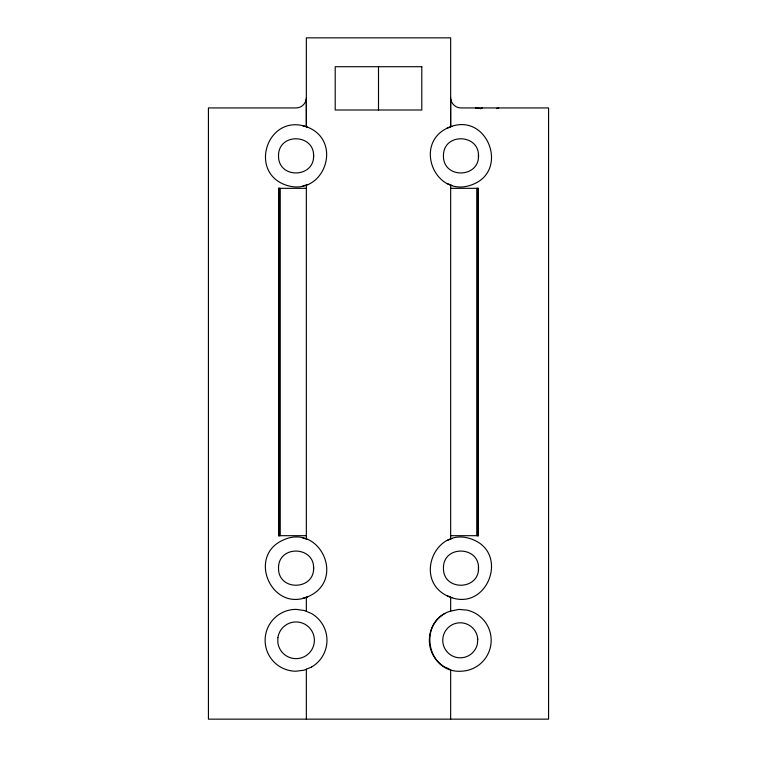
<?xml version="1.0" encoding="UTF-8"?>
<svg xmlns="http://www.w3.org/2000/svg" width="757" height="757" viewBox="0 0 757 757"><rect width="100%" height="100%" fill="white"/><g stroke="black" fill="none" stroke-linecap="round" stroke-linejoin="round"><path stroke-width="1.14" d="M450.652 97.634L450.652 126.712C411.534 140.878 434.423 199.668 472.482 184.557C509.329 170.552 487.546 112.878 450.652 126.712L450.652 37.85L306.348 37.85L306.348 126.712C343.943 140.102 324.526 196.952 286.988 185.437C247.558 173.012 267.278 113.247 306.348 126.712L306.348 97.634M313.502 157.352C315.801 133.705 278.254 132.059 278.519 155.866C278.245 179.646 315.792 178.056 313.502 154.381M313.502 569.633C315.801 545.986 278.254 544.349 278.519 568.147C278.245 591.936 315.792 590.337 313.502 566.662M478.415 157.352C480.714 133.705 443.167 132.059 443.432 155.866C443.157 179.646 480.704 178.056 478.415 154.381M478.415 569.633C480.714 545.986 443.167 544.349 443.432 568.147C443.157 591.936 480.704 590.337 478.415 566.662M306.225 99.243C305.516 104.116 300.974 108.005 296.044 107.939L208.43 107.939L208.43 719.15L548.57 719.15L548.57 107.939L460.956 107.939C456.026 108.005 451.484 104.116 450.775 99.243M450.652 611.098L458.931 609.404L466.965 610.114A30.923 30.923 0 0 1 461.59 671.194C426.191 673.815 417.391 620.589 450.652 611.098L450.652 597.301C411.534 583.145 434.423 524.346 472.482 539.457C509.329 553.462 487.546 611.145 450.652 597.301M307.569 596.838C346.791 580.619 319.596 521.933 282.124 540.536C247.302 557.19 272.104 611.978 307.569 596.838L302.554 598.38M447.037 128.255L451.901 126.296M447.037 540.536L451.901 538.587M480.383 108.677L482.332 107.939M302.554 186.09L307.569 184.557M496.526 108.582L498.759 107.939M306.348 188.332L278.595 188.332L278.595 535.682L306.348 535.682M450.652 188.332L478.405 188.332L478.339 535.682M450.652 535.682L478.405 535.682M475.5 107.939L481.291 108.582M302.554 125.643L307.569 127.176M302.554 537.924L307.569 539.457M449.138 668.876L445.419 667.333M447.037 183.478L451.901 185.437M447.037 595.759L451.901 597.718M478.15 188.332L478.15 535.682M477.847 188.332L477.847 535.682M477.421 188.332L477.421 535.682M476.901 188.332L476.901 535.682M450.652 185.02L450.652 538.993M450.652 669.5L450.652 719.15M378.5 66.711L378.5 110.002M306.348 185.02L306.348 538.993M306.348 597.301L306.348 611.391M306.348 669.216L306.348 719.15M280.099 188.332L280.099 535.682M279.579 188.332L279.579 535.682M279.153 188.332L279.153 535.682M278.85 188.332L278.85 535.682M278.661 188.332L278.661 535.682M444.804 667.078A30.923 30.923 0 0 1 444.804 613.52M277.885 637.64L277.819 642.428A18.348 18.348 0 0 0 305.677 655.912A18.348 18.348 0 0 0 306.121 624.97A18.348 18.348 0 0 0 277.885 637.64M477.752 639.277L477.421 643.838A17.525 17.525 0 0 1 449.8 654.36A17.525 17.525 0 0 1 451.938 624.885A17.525 17.525 0 0 1 477.752 639.277M311.505 667.078L304.049 670.172L296.044 671.222A30.923 30.923 0 0 1 265.12 640.299A30.923 30.923 0 0 1 296.044 609.376L304.049 610.435L311.505 613.52A30.923 30.923 0 0 1 311.505 667.078M421.791 66.711L335.209 66.711L335.209 110.002L421.791 110.002L421.791 66.711"/></g></svg>
